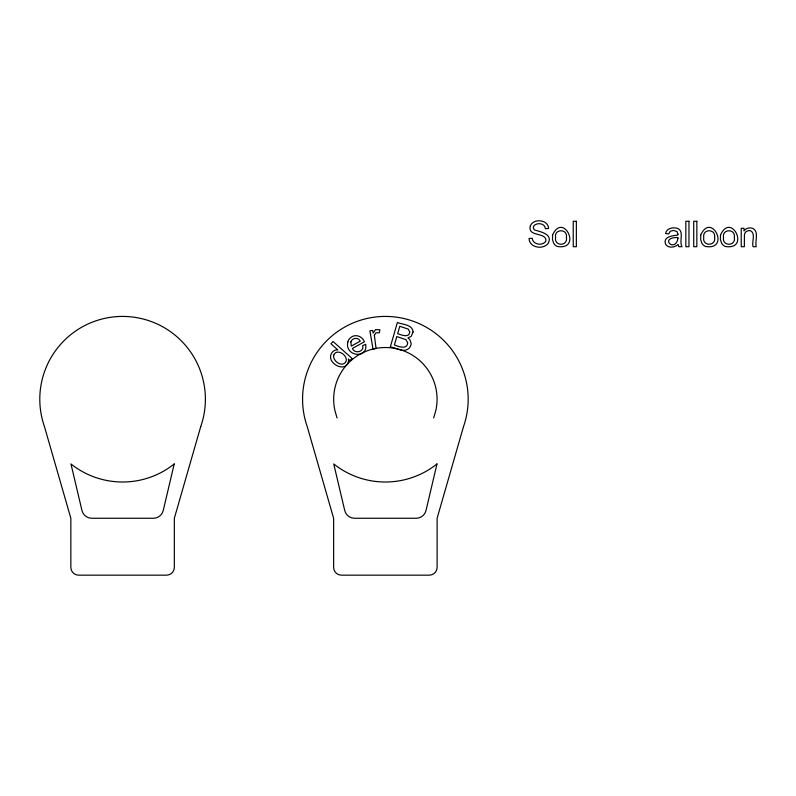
<?xml version="1.0" encoding="UTF-8"?>
<svg xmlns="http://www.w3.org/2000/svg" width="796" height="796" viewBox="0 0 796 796"><rect width="100%" height="100%" fill="white"/><g stroke="black" fill="none" stroke-linecap="round" stroke-linejoin="round"><path stroke-width="1.19" d="M433.681 417.97L435.77 410.726A51.7 51.7 0 0 0 385.363 347.524A51.7 51.7 0 0 0 334.967 410.726L337.056 417.97M677.923 234.203L677.903 235.019C672.988 235.745 663.008 236.422 665.486 243.954C667.904 248.631 674.889 247.616 678.162 244.442L678.789 246.71L682.053 246.71C678.779 241.307 684.54 231.716 677.764 228.422C673.297 227.019 666.441 227.974 665.615 233.546L668.67 233.964L670.222 231.228L673.476 230.452L677.038 231.517L677.923 234.203M374.359 335.295L376.07 348.479L372.996 349.006L369.911 330.837L372.677 330.37L373.145 333.126L375.533 329.614L379.881 329.743L379.304 332.778L376.001 332.808L374.359 335.295M744.439 235.019L744.35 246.71L741.225 246.71L741.225 228.283L744.031 228.283L744.031 230.91C745.892 227.974 749.882 227.198 752.966 228.472C759.235 231.964 754.757 241.248 756.2 246.71L753.076 246.71C751.514 242.113 756.091 233.437 750.409 230.721C747.613 230.024 744.449 231.994 744.439 235.019M566.424 237.397C568.155 246.412 553.956 246.541 555.578 237.497C553.926 228.621 567.946 228.512 566.424 237.397M714.589 237.397C716.32 246.412 702.122 246.541 703.744 237.497C702.092 228.621 716.101 228.512 714.589 237.397M734.35 237.397C736.081 246.412 721.882 246.541 723.504 237.497C721.863 228.621 735.872 228.512 734.35 237.397M677.903 238.611C675.058 253.267 658.541 237.377 677.903 237.467L677.903 238.611M552.543 235.109L552.514 239.696L553.708 243.268A7.741 7.741 0 0 0 557.508 246.511C582.722 250.352 563.08 211.298 552.543 235.109M700.709 235.109L700.679 239.696L701.873 243.268A7.741 7.741 0 0 0 705.674 246.511C730.887 250.352 711.246 211.298 700.709 235.109M720.47 235.109L720.45 239.696L721.634 243.268A7.741 7.741 0 0 0 725.435 246.511C750.648 250.352 731.007 211.298 720.47 235.109M348.608 360.578C346.598 374.787 323.783 362.13 332.519 351.991A6.129 6.129 0 0 1 336.41 349.902L337.793 349.882L330.987 343.802L333.056 341.484L352.031 358.439L350.101 360.598L348.359 359.046L348.608 360.578M347.852 341.962C344.36 356.319 367.971 359.533 365.732 344.35L362.717 345.564C364.379 352.021 354.648 354.21 352.389 348.439L364.419 341.792C362.439 336.25 355.096 333.464 350.538 337.733A7.821 7.821 0 0 0 347.852 341.962M413.084 332.002L411.154 336.429L407.94 337.922L409.651 339.365L411.114 343.086A7.443 7.443 0 0 1 409.194 348.15C403.97 353.364 396.05 347.663 390.339 346.937L397.373 322.489C402.527 324.659 412.617 324.38 413.084 332.002M407.681 342.867C407.273 350.011 398.209 346.479 394.398 344.976L396.826 336.579L405.93 339.643L407.681 342.867M530.325 225.984C527.26 237.308 546.553 231.716 545.907 240.939C543.141 246.342 532.534 244.74 532.255 238.263L529.081 238.541C529.24 247.815 543.22 250.034 548.165 243.357C553.25 234.054 540.385 231.795 534.285 229.885L533.3 227.626L533.648 226.163C536.444 222.134 545.111 223.049 545.34 228.681L548.573 228.442C548.315 219.417 533.26 218.044 530.325 225.984M409.741 332.002C409.263 338.439 401.094 334.768 397.652 333.693L399.781 326.3L408.288 329.126L409.741 332.002M333.683 355.195C332.32 361.294 343.195 368.289 346.2 361.095C347.683 354.956 336.658 347.922 333.683 355.195M350.857 341.952L351.295 346.111L360.299 341.126C358.379 337.026 352.011 337.663 350.857 341.952M174.215 463.949L163.24 510.505A10.079 10.079 0 0 1 153.648 518.266L91.55 518.266A10.079 10.079 0 0 1 81.958 510.505L70.973 463.949A82.794 82.794 0 0 0 174.215 463.949M436.984 463.949L426.009 510.505A10.079 10.079 0 0 1 416.417 518.266L354.32 518.266A10.079 10.079 0 0 1 344.728 510.505L333.743 463.949A82.794 82.794 0 0 0 436.984 463.949M200.741 426.566L174.344 518.266L174.344 567.379A7.781 7.781 0 0 1 166.583 575.16L78.615 575.16A7.781 7.781 0 0 1 70.844 567.379L70.844 518.266L44.447 426.566A82.794 82.794 0 0 1 122.594 316.42A82.794 82.794 0 0 1 200.741 426.566M463.521 426.566L437.113 518.266L437.113 567.379A7.781 7.781 0 0 1 429.352 575.16L341.385 575.16A7.781 7.781 0 0 1 333.624 567.379L333.624 518.266L307.216 426.566A82.794 82.794 0 0 1 385.363 316.42A82.794 82.794 0 0 1 463.521 426.566M576.354 221.278L573.229 221.278L573.229 246.71L576.354 246.71L576.354 221.278M688.958 221.278L685.834 221.278L685.834 246.71L688.958 246.71L688.958 221.278M696.848 221.278L693.724 221.278L693.724 246.71L696.848 246.71L696.848 221.278"/></g></svg>
